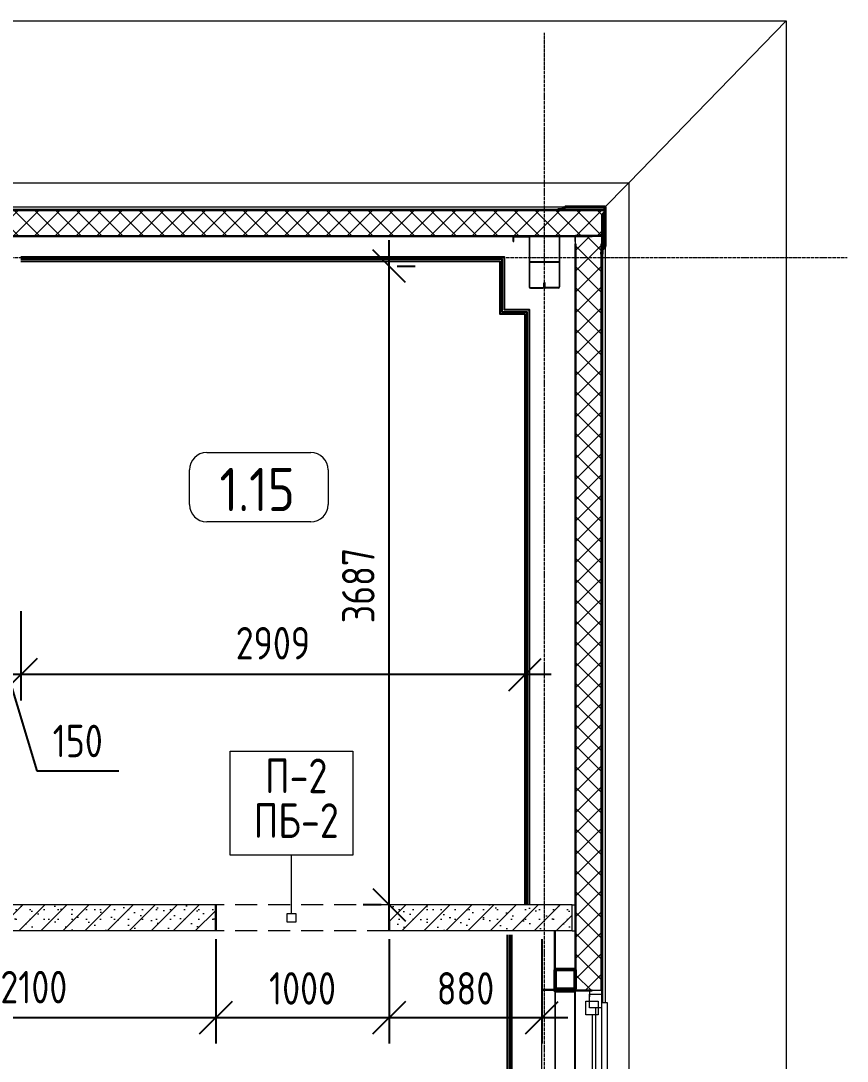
# Model space of a CAD drawing. Header units: millimetres. Extents: x -3689 to 3021565, y -698052 to -604547.
# Drawn here: x 2718077 to 2722843, y -640123 to -634118 of the extents above; entities that cross this region are included whole.
import ezdxf

# ---------------------------------------------------------------- set-up
doc = ezdxf.new("R2010")
doc.units = ezdxf.units.MM
doc.header["$PDMODE"] = 35
for name, pattern in [('_ШПТ__20_т__2_5__Линия сетки', [25, 20, -2.5, 0, -2.5]), ('CENTER', [50.8, 31.75, -6.35, 6.35, -6.35]), ('невидимаяX2', [19.05, 12.7, -6.35])]:
    doc.linetypes.add(name, pattern=pattern)
doc.layers.get('0').update_dxf_attribs({"lineweight": 0})
doc.layers.get('Defpoints').update_dxf_attribs({"color": 4})
for name, color, linetype in [('_1-1_ Внутренние стены', 7, 'Continuous'), ('_4-3_ маркировка на кладочных планах АР', 7, 'Continuous'), ('Новы ГКЛ', 211, 'Continuous'), ('фундаменты кж', 7, 'Continuous')]:
    doc.layers.add(name, color=color, linetype=linetype)
for name, color, linetype, lineweight in [('Внутренние кромки', 7, 'Continuous', 18), ('Марки помещений', 7, 'Continuous', 20), ('Обобщенные модели', 7, 'Continuous', 18), ('ОСИ', 251, 'CENTER', 18), ('Перекрытия', 7, 'Continuous', 18), ('Размерные', 45, 'Continuous', 15), ('Размеры', 82, 'Continuous', 9), ('Стены', 7, 'Continuous', 18), ('Стены разрез', 7, 'Continuous', 30), ('Стены штриховка', 7, 'Continuous', 30), ('Типовые аннотации', 7, 'Continuous', 18)]:
    doc.layers.add(name, color=color, linetype=linetype, lineweight=lineweight)
doc.layers.add('Вспомогательные', color=6, linetype='Continuous', plot=False)
for name, color, linetype, lineweight, true_color in [('Каркас несущий', 7, 'Continuous', 18, 0x800040), ('Каркас_Импост', 7, 'Continuous', 9, 0x804000), ('Несущие колонны', 7, 'Continuous', 18, 0x800040), ('Окна', 7, 'Continuous', 9, 0x0080c0), ('Отлив', 7, 'Continuous', 9, 0x008080), ('Скрытые грани', 7, 'Continuous', 18, 0x800040)]:
    doc.layers.add(name, color=color, linetype=linetype, lineweight=lineweight, true_color=true_color)
doc.styles.add('GOST Common_1', font='GOST_Common.ttf', dxfattribs={"width": 0.9, "height": 210})
doc.styles.add('ГОСТ 2.304', font='CS_Gost2304.shx')
doc.styles.add('стиль1', font='isocpeur.ttf')
doc.dimstyles.new('СПДС', dxfattribs={"dimscale": 100, "dimtxt": 2.5, "dimasz": 2.5, "dimexe": 2, "dimexo": 0.625, "dimgap": 1, "dimtad": 1, "dimdec": 0, "dimtxsty": 'ГОСТ 2.304', "dimblk": 'OBLIQUE', "dimblk1": 'OBLIQUE', "dimblk2": 'OBLIQUE', "dimcen": 2.5, "dimdle": 2, "dimadec": 0, "dimazin": 2, "dimtfac": 0.75, "dimtdec": 4, "dimtmove": 1, "dimatfit": 3, "dimfxl": 1, "dimtfill": 1, "dimtolj": 1, "dimarcsym": 1})

# ---------------------------------------------------------------- blocks, each defined once
blk = doc.blocks.new('102_Окно_1Створка_Ф_ГОСТ23166-99 - 1160х1750_1170_h-1445330-_О__L1_0_000_')
at = {"layer": 'Каркас_Импост', "color": 7, "lineweight": 18}
for p, q in [((-638.1, 475), (-638.1, 405)), ((-638.1, 475), (-603.1, 475)), ((-618.1, 475), (-538.1, 475)), ((-618.1, 405), (-618.1, 475)), ((-618.1, 475), (-538.1, 475)), ((-618.1, 405), (-618.1, 475)), ((-578.1, 385), (-578.1, 455)), ((-578.1, 455), (-498.1, 455)), ((-538.1, 475), (-538.1, 405)), ((-538.1, 475), (-538.1, 455)), ((-538.1, 440), (461.9, 440)), ((-498.1, 455), (-498.1, 385)), ((421.9, 455), (421.9, 385)), ((501.9, 455), (421.9, 455)), ((541.9, 475), (461.9, 475)), ((461.9, 475), (461.9, 405)), ((461.9, 475), (461.9, 455)), ((541.9, 475), (461.9, 475)), ((501.9, 385), (501.9, 455)), ((561.9, 475), (526.9, 475)), ((541.9, 405), (541.9, 475)), ((541.9, 405), (541.9, 475)), ((561.9, 475), (561.9, 405)), ((-638.1, 405), (-603.1, 405)), ((-538.1, 405), (-618.1, 405)), ((-578.1, 405), (-618.1, 405)), ((-498.1, 385), (-578.1, 385)), ((-498.1, 420), (421.9, 420)), ((421.9, 385), (501.9, 385)), ((461.9, 405), (541.9, 405)), ((541.9, 405), (501.9, 405)), ((561.9, 405), (526.9, 405))]:
    blk.add_line(p, q, dxfattribs=at)
at = {"layer": 'Отлив', "color": 7}
for p, q in [((491.9, 510), (-568.1, 510)), ((-568.1, 510), (-568.1, 475)), ((491.9, 475), (491.9, 510)), ((-568.1, 475), (491.9, 475))]:
    blk.add_line(p, q, dxfattribs=at)
blk = doc.blocks.new('243_КолоннаНесущая_Труба_ГОСТ 30245-2003 - 120x120x5-1170525-_О__L1_0_000_')
at = {"layer": 'Несущие колонны', "color": 7, "lineweight": 40}
for p, q in [((-60, 51), (-60, -51)), ((-55, -51), (-55, 51)), ((51, 60), (-51, 60)), ((-51, 55), (51, 55)), ((55, 51), (55, -51)), ((60, -51), (60, 51)), ((51, -55), (-51, -55)), ((-51, -60), (51, -60))]:
    blk.add_line(p, q, dxfattribs=at)
for centre, radius, start, end in [((-51, 51), 9, 90, 180), ((-51, 51), 4, 90, 180), ((51, 51), 9, 0, 90), ((51, 51), 4, 0, 90), ((-51, -51), 9, 180, 270), ((-51, -51), 4, 180, 270), ((51, -51), 9, 270, 360), ((51, -51), 4, 270, 0)]:
    blk.add_arc(centre, radius, start, end, dxfattribs=at)
blk = doc.blocks.new('253_Балка_Труба_ГОСТ 30245-2003 - 120x120x5-1324223-_О__L1_0_000_')
at = {"layer": 'Каркас несущий', "color": 7}
for p, q in [((592.3, 60), (-592.3, 60)), ((-592.3, 51), (-592.3, 60)), ((-592.3, -51), (-592.3, 51)), ((592.3, 60), (592.3, 51)), ((592.3, 51), (592.3, -51)), ((-592.3, -60), (-592.3, -51)), ((-592.3, -60), (592.3, -60)), ((592.3, -51), (592.3, -60))]:
    blk.add_line(p, q, dxfattribs=at)
at = {"layer": 'Скрытые грани', "color": 7}
for p, q in [((-592.3, 55), (592.3, 55)), ((-592.3, -55), (592.3, -55))]:
    blk.add_line(p, q, dxfattribs=at)
blk = doc.blocks.new('190_ФЭ_Стена_Стык угловой внешний фигурный - ФЭ-У1_230х230-1304173-_О__L1_0_000_')
at = {"layer": 'Обобщенные модели', "lineweight": 9}
h = blk.add_hatch(dxfattribs=at)
h.set_pattern_fill('FP_4', color=256, style=0, pattern_type=2)
h.set_pattern_definition([(45, (0, 0), (-106.066, 106.066), [])])
h.paths.add_polyline_path([(45278, 12022), (45278, 12048), (45295, 12065), (45295, 12295), (45065, 12295), (45048, 12278), (45048.4, 12277), (45065.4, 12294), (45294, 12294), (45294, 12065.4), (45277, 12048.4), (45277, 12023)], flags=0)
h.paths.add_polyline_path([(45275, 12022), (45276, 12023), (45275, 12032)], flags=0)
at = {"layer": 'Обобщенные модели', "lineweight": 40}
for p, q in [((45048, 12278), (45022, 12278)), ((45022, 12278), (45022, 12275)), ((45022, 12275), (45032, 12275)), ((45023, 12276), (45023, 12277)), ((45023, 12277), (45048.4, 12277)), ((45032, 12276), (45023, 12276)), ((45032, 12275), (45032, 12276)), ((45065, 12295), (45048, 12278)), ((45048.4, 12277), (45065.4, 12294)), ((45295, 12295), (45065, 12295)), ((45065.4, 12294), (45294, 12294)), ((45294, 12294), (45294, 12065.4)), ((45295, 12065), (45295, 12295)), ((45276, 12032), (45275, 12032)), ((45275, 12032), (45275, 12022)), ((45275, 12022), (45278, 12022)), ((45276, 12023), (45276, 12032)), ((45277, 12023), (45276, 12023)), ((45294, 12065.4), (45277, 12048.4)), ((45277, 12048.4), (45277, 12023)), ((45278, 12048), (45295, 12065)), ((45278, 12022), (45278, 12048))]:
    blk.add_line(p, q, dxfattribs=at)
blk = doc.blocks.new('050_Марка_Помещение_ОдноЗначение - Номер в прямоугольнике-676399-_О__L1_0_000_')
at = {"layer": 'Типовые аннотации', "lineweight": 9}
for p, q in [((-3, 2), (3, 2)), ((-4, -1), (-4, 1)), ((4, 1), (4, -1)), ((3, -2), (-3, -2))]:
    blk.add_line(p, q, dxfattribs=at)
for centre, start, end in [((-3, 1), 90, 180), ((3, 1), 360, 90), ((-3, -1), 180, 270), ((3, -1), 270, 0)]:
    blk.add_arc(centre, 1, start, end, dxfattribs=at)
blk = doc.blocks.new('к3')
at = {"color": 0, "linetype": 'ByBlock', "lineweight": -2, "ltscale": 200}
for p, q in [((4147417.8, 542805.7), (4147417.8, 542828.2)), ((4147417.8, 542805.7), (4147420.8, 542805.7)), ((4147420.8, 542805.7), (4147420.8, 542828.2)), ((4147425.8, 542836.2), (4147504.8, 542836.2)), ((4147425.8, 542833.2), (4147504.8, 542833.2)), ((4147509.8, 542828.2), (4147509.8, 542544.2)), ((4147512.8, 542828.2), (4147512.8, 542544.2)), ((4147682.8, 542828.2), (4147682.8, 542544.2)), ((4147685.8, 542828.2), (4147685.8, 542544.2)), ((4147769.8, 542836.2), (4147690.8, 542836.2)), ((4147769.8, 542833.2), (4147690.8, 542833.2)), ((4147774.8, 542805.7), (4147774.8, 542828.2)), ((4147777.8, 542805.7), (4147774.8, 542805.7)), ((4147777.8, 542805.7), (4147777.8, 542828.2)), ((4147593.8, 542544.2), (4147593.8, 542566.7)), ((4147593.8, 542566.7), (4147596.8, 542566.7)), ((4147596.8, 542544.2), (4147596.8, 542566.7)), ((4147598.8, 542544.2), (4147598.8, 542566.7)), ((4147601.8, 542566.7), (4147598.8, 542566.7)), ((4147601.8, 542544.2), (4147601.8, 542566.7)), ((4147517.8, 542539.2), (4147588.8, 542539.2)), ((4147517.8, 542536.2), (4147588.8, 542536.2)), ((4147677.8, 542539.2), (4147606.8, 542539.2)), ((4147677.8, 542536.2), (4147606.8, 542536.2))]:
    blk.add_line(p, q, dxfattribs=at)
for centre, radius, start, end in [((4147425.8, 542828.2), 8, 90, 180), ((4147425.8, 542828.2), 5, 90, 180), ((4147504.8, 542828.2), 8, 0, 90), ((4147504.8, 542828.2), 5, 0, 90), ((4147690.8, 542828.2), 8, 90, 180), ((4147690.8, 542828.2), 5, 90, 180), ((4147769.8, 542828.2), 8, 0, 90), ((4147769.8, 542828.2), 5, 0, 90), ((4147517.8, 542544.2), 8, 180, 270), ((4147517.8, 542544.2), 5, 180, 270), ((4147588.8, 542544.2), 8, 270, 0), ((4147588.8, 542544.2), 5, 270, 0), ((4147606.8, 542544.2), 8, 180, 270), ((4147606.8, 542544.2), 5, 180, 270), ((4147677.8, 542544.2), 5, 270, 0), ((4147677.8, 542544.2), 8, 270, 0)]:
    blk.add_arc(centre, radius, start, end, dxfattribs=at)
at = {"layer": 'Вспомогательные', "color": 0, "ltscale": 10}
for p, q in [((4147690.3, 542836.2), (4147505.3, 542836.2)), ((4147682.8, 542686.2), (4147512.8, 542686.2))]:
    blk.add_line(p, q, dxfattribs=at)
blk = doc.blocks.new('_Oblique')
at = {"color": 0, "linetype": 'ByBlock', "lineweight": -2}
blk.add_line((-0.5, -0.5), (0.5, 0.5), dxfattribs=at)
blk = doc.blocks.new('*D393')
at = {"layer": 'Defpoints', "color": 0, "ltscale": 75, "transparency": 16777216}
for p in [(2718076.8, -637477.7), (2720985.4, -637477.7), (2718076.8, -637891.6)]:
    blk.add_point(p, dxfattribs=at)
at = {"layer": 'Размеры', "color": 0, "lineweight": -2, "ltscale": 75, "transparency": 16777216}
for p, q in [((2718076.8, -637524.6), (2718076.8, -638041.6)), ((2720985.4, -637524.6), (2720985.4, -638041.6)), ((2721135.4, -637891.6), (2717926.8, -637891.6))]:
    blk.add_line(p, q, dxfattribs=at)
at = {"layer": 'Размеры', "color": 0, "lineweight": -2, "ltscale": 75, "transparency": 16777216, "xscale": 187.5, "yscale": 187.5, "zscale": 187.5, "rotation": 180}
blk.add_blockref('_Oblique', (2718076.8, -637891.6), dxfattribs=at)
at = {"layer": 'Размеры', "color": 0, "lineweight": -2, "ltscale": 75, "transparency": 16777216, "xscale": 187.5, "yscale": 187.5, "zscale": 187.5}
blk.add_blockref('_Oblique', (2720985.4, -637891.6), dxfattribs=at)
at = {"layer": 'Размеры', "color": 0, "ltscale": 75, "transparency": 16777216, "insert": (2719531.1, -637710.2), "char_height": 187.5, "attachment_point": 5, "style": 'ГОСТ 2.304', "bg_fill": 3, "box_fill_scale": 1.1, "bg_fill_color": 256, "bg_fill_true_color": 13158600, "bg_fill_transparency": 0}
blk.add_mtext('\\A1;2909', dxfattribs=at)
blk = doc.blocks.new('*D394')
at = {"layer": 'Defpoints', "color": 0, "ltscale": 75, "transparency": 16777216}
for p in [(2717926.8, -637477.7), (2718076.8, -637477.7), (2717926.8, -637891.6)]:
    blk.add_point(p, dxfattribs=at)
at = {"layer": 'Размеры', "color": 0, "lineweight": -2, "ltscale": 75, "transparency": 16777216}
for p, q in [((2717926.8, -637524.6), (2717926.8, -638041.6)), ((2718076.8, -637524.6), (2718076.8, -638041.6)), ((2718226.8, -637891.6), (2717776.8, -637891.6)), ((2718001.8, -637891.6), (2718168.4, -638447)), ((2718168.4, -638447), (2718641.8, -638447))]:
    blk.add_line(p, q, dxfattribs=at)
at = {"layer": 'Размеры', "color": 0, "lineweight": -2, "ltscale": 75, "transparency": 16777216, "xscale": 187.5, "yscale": 187.5, "zscale": 187.5, "rotation": 180}
blk.add_blockref('_Oblique', (2717926.8, -637891.6), dxfattribs=at)
at = {"layer": 'Размеры', "color": 0, "lineweight": -2, "ltscale": 75, "transparency": 16777216, "xscale": 187.5, "yscale": 187.5, "zscale": 187.5}
blk.add_blockref('_Oblique', (2718076.8, -637891.6), dxfattribs=at)
at = {"layer": 'Размеры', "color": 0, "ltscale": 75, "transparency": 16777216, "insert": (2718405.1, -638274.4), "char_height": 187.5, "attachment_point": 5, "style": 'ГОСТ 2.304', "bg_fill": 3, "box_fill_scale": 1.1, "bg_fill_color": 256, "bg_fill_true_color": 13158600, "bg_fill_transparency": 0}
blk.add_mtext('\\A1;150', dxfattribs=at)
blk = doc.blocks.new('*D424')
at = {"layer": 'Defpoints', "color": 0, "ltscale": 75, "transparency": 16777216}
for p in [(2717101.8, -639370.6), (2719201.8, -639370.6), (2719201.8, -639871.2)]:
    blk.add_point(p, dxfattribs=at)
at = {"layer": 'Размеры', "color": 0, "lineweight": -2, "ltscale": 75, "transparency": 16777216}
for p, q in [((2717101.8, -639417.4), (2717101.8, -640021.2)), ((2719201.8, -639417.4), (2719201.8, -640021.2)), ((2716951.8, -639871.2), (2719351.8, -639871.2))]:
    blk.add_line(p, q, dxfattribs=at)
at = {"layer": 'Размеры', "color": 0, "lineweight": -2, "ltscale": 75, "transparency": 16777216, "xscale": 187.5, "yscale": 187.5, "zscale": 187.5, "rotation": 180}
blk.add_blockref('_Oblique', (2717101.8, -639871.2), dxfattribs=at)
at = {"layer": 'Размеры', "color": 0, "lineweight": -2, "ltscale": 75, "transparency": 16777216, "xscale": 187.5, "yscale": 187.5, "zscale": 187.5}
blk.add_blockref('_Oblique', (2719201.8, -639871.2), dxfattribs=at)
at = {"layer": 'Размеры', "color": 0, "ltscale": 75, "transparency": 16777216, "insert": (2718151.8, -639695.2), "char_height": 187.5, "attachment_point": 5, "style": 'ГОСТ 2.304', "bg_fill": 3, "box_fill_scale": 1.1, "bg_fill_color": 256, "bg_fill_true_color": 13158600, "bg_fill_transparency": 0}
blk.add_mtext('\\A1;2100', dxfattribs=at)
blk = doc.blocks.new('*D425')
at = {"layer": 'Defpoints', "color": 0, "ltscale": 75, "transparency": 16777216}
for p in [(2719201.8, -639370.6), (2720201.8, -639370.6), (2720201.8, -639871.2)]:
    blk.add_point(p, dxfattribs=at)
at = {"layer": 'Размеры', "color": 0, "lineweight": -2, "ltscale": 75, "transparency": 16777216}
for p, q in [((2719201.8, -639417.4), (2719201.8, -640021.2)), ((2720201.8, -639417.4), (2720201.8, -640021.2)), ((2719051.8, -639871.2), (2720351.8, -639871.2))]:
    blk.add_line(p, q, dxfattribs=at)
at = {"layer": 'Размеры', "color": 0, "lineweight": -2, "ltscale": 75, "transparency": 16777216, "xscale": 187.5, "yscale": 187.5, "zscale": 187.5, "rotation": 180}
blk.add_blockref('_Oblique', (2719201.8, -639871.2), dxfattribs=at)
at = {"layer": 'Размеры', "color": 0, "lineweight": -2, "ltscale": 75, "transparency": 16777216, "xscale": 187.5, "yscale": 187.5, "zscale": 187.5}
blk.add_blockref('_Oblique', (2720201.8, -639871.2), dxfattribs=at)
at = {"layer": 'Размеры', "color": 0, "ltscale": 75, "transparency": 16777216, "insert": (2719701.8, -639702.5), "char_height": 187.5, "attachment_point": 5, "style": 'ГОСТ 2.304', "bg_fill": 3, "box_fill_scale": 1.1, "bg_fill_color": 256, "bg_fill_true_color": 13158600, "bg_fill_transparency": 0}
blk.add_mtext('\\A1;1000', dxfattribs=at)
blk = doc.blocks.new('*D426')
at = {"layer": 'Defpoints', "color": 0, "ltscale": 75, "transparency": 16777216}
for p in [(2720201.8, -639370.6), (2721081.8, -639370.6), (2721081.8, -639871.2)]:
    blk.add_point(p, dxfattribs=at)
at = {"layer": 'Размеры', "color": 0, "lineweight": -2, "ltscale": 75, "transparency": 16777216}
for p, q in [((2720201.8, -639417.4), (2720201.8, -640021.2)), ((2721081.8, -639417.4), (2721081.8, -640021.2)), ((2720051.8, -639871.2), (2721231.8, -639871.2))]:
    blk.add_line(p, q, dxfattribs=at)
at = {"layer": 'Размеры', "color": 0, "lineweight": -2, "ltscale": 75, "transparency": 16777216, "xscale": 187.5, "yscale": 187.5, "zscale": 187.5, "rotation": 180}
blk.add_blockref('_Oblique', (2720201.8, -639871.2), dxfattribs=at)
at = {"layer": 'Размеры', "color": 0, "lineweight": -2, "ltscale": 75, "transparency": 16777216, "xscale": 187.5, "yscale": 187.5, "zscale": 187.5}
blk.add_blockref('_Oblique', (2721081.8, -639871.2), dxfattribs=at)
at = {"layer": 'Размеры', "color": 0, "ltscale": 75, "transparency": 16777216, "insert": (2720641.8, -639702.5), "char_height": 187.5, "attachment_point": 5, "style": 'ГОСТ 2.304', "bg_fill": 3, "box_fill_scale": 1.1, "bg_fill_color": 256, "bg_fill_true_color": 13158600, "bg_fill_transparency": 0}
blk.add_mtext('\\A1;880', dxfattribs=at)
blk = doc.blocks.new('*D509')
at = {"color": 0, "lineweight": -2, "ltscale": 75, "transparency": 16777216}
for p, q in [((2720201.8, -639370.6), (2720201.8, -635383.6)), ((2720248.6, -635533.6), (2720351.8, -635533.6)), ((2720154.9, -639220.6), (2720051.8, -639220.6))]:
    blk.add_line(p, q, dxfattribs=at)
at = {"layer": 'Defpoints', "color": 0, "ltscale": 75, "transparency": 16777216}
for p in [(2720201.8, -635533.6), (2720201.8, -635533.6), (2720201.8, -639220.6)]:
    blk.add_point(p, dxfattribs=at)
at = {"color": 0, "lineweight": -2, "ltscale": 75, "transparency": 16777216, "xscale": 187.5, "yscale": 187.5, "zscale": 187.5}
for p, rotation in [((2720201.8, -635533.6), 90), ((2720201.8, -639220.6), 270)]:
    blk.add_blockref('_Oblique', p, dxfattribs=dict(at, rotation=rotation))
at = {"color": 0, "ltscale": 75, "transparency": 16777216, "insert": (2720023.7, -637377.1), "char_height": 187.5, "attachment_point": 5, "rotation": 90, "style": 'ГОСТ 2.304', "bg_fill": 3, "box_fill_scale": 1.1, "bg_fill_color": 256, "bg_fill_true_color": 13158600, "bg_fill_transparency": 0}
blk.add_mtext('\\A1;3687', dxfattribs=at)

msp = doc.modelspace()

# ---------------------------------------------------------------- hatches: boundary and pattern name
at = {"layer": 'Стены штриховка', "lineweight": 9}
h = msp.add_hatch(dxfattribs=at)
h.set_pattern_fill('FP_5', color=256, style=0, pattern_type=2)
h.set_pattern_definition([(45, (2676096.765, -647485.56), (-60.10408, 60.10408), []), (135, (2676096.765, -647485.56), (-60.10408, -60.10408), [])])
h.paths.add_polyline_path([(2721426.8361, -635358.5597), (2721426.8361, -635212.5597), (2715106.7647, -635212.5597), (2715106.7647, -635358.5597), (2721354.5972, -635358.5597)])
h = msp.add_hatch(dxfattribs=at)
h.set_pattern_fill('FP_4', color=256, style=0, pattern_type=2)
h.set_pattern_definition([(45, (2676096.76, -647485.56), (-106.066, 106.066), [])])
h.paths.add_polyline_path([(2721371.7647, -635360.5597), (2721371.7647, -635358.5597), (2715106.7647, -635358.5597), (2715106.7647, -635360.5597), (2721354.5972, -635360.5597)], flags=0)
h = msp.add_hatch(dxfattribs=at)
h.set_pattern_fill('FP_5', color=256, style=0, pattern_type=2)
h.set_pattern_definition([(45, (2676151.765, -647510.56), (-60.10408, 60.10408), []), (135, (2676151.765, -647510.56), (-60.10408, -60.10408), [])])
h.paths.add_polyline_path([(2721424.7647, -641500.5597), (2721424.7647, -640915.5597), (2721278.7647, -640915.5597), (2721278.7647, -641500.5597), (2721409.5972, -641500.5597)])
h.paths.add_polyline_path([(2721278.7647, -639715.5597), (2721424.7647, -639715.5597), (2721424.7647, -635358.5597), (2721278.7647, -635358.5597), (2721278.7647, -639398.3067)])
h = msp.add_hatch(dxfattribs=at)
h.set_pattern_fill('FP_4', color=256, style=0, pattern_type=2)
h.set_pattern_definition([(45, (2676151.76, -647510.56), (-106.066, 106.066), [])])
h.paths.add_polyline_path([(2721278.7647, -641500.5597), (2721278.7647, -640915.5597), (2721276.7647, -640915.5597), (2721276.7647, -641500.5597)], flags=0)
h.paths.add_polyline_path([(2721278.7647, -639715.5597), (2721278.7647, -635405.5597), (2721276.7647, -635405.5597), (2721276.7647, -639715.5597)], flags=0)

# ---------------------------------------------------------------- linework, layer by layer
for p, q in [((2721181.7647, -635510.5597), (2721096.7647, -635510.5597)), ((2720201.7647, -639220.5597), (2720201.7647, -639370.5597))]:
    msp.add_line(p, q)
at = {"layer": '_4-3_ маркировка на кладочных планах АР', "color": 94, "linetype": 'Continuous', "lineweight": 0}
for p, q in [((2719283.529, -638333.7647), (2719992.8885, -638333.7647)), ((2719283.529, -638933.7647), (2719283.529, -638333.7647)), ((2719992.8885, -638333.7647), (2719992.8885, -638933.7647)), ((2719992.8885, -638933.7647), (2719283.529, -638933.7647)), ((2719638.2088, -639270.5597), (2719638.2088, -638933.7647)), ((2719613.2088, -639270.5597), (2719663.2088, -639270.5597)), ((2719613.2088, -639320.5597), (2719613.2088, -639270.5597)), ((2719663.2088, -639270.5597), (2719663.2088, -639320.5597)), ((2719663.2088, -639320.5597), (2719613.2088, -639320.5597))]:
    msp.add_line(p, q, dxfattribs=at)
at = {"layer": 'Внутренние кромки'}
msp.add_line((2722491.7647, -634117.5597), (2721584.9069, -635052.4176), dxfattribs=at)
at = {"layer": 'Обобщенные модели'}
for p, q in [((2710801.7647, -635052.4176), (2721584.9069, -635052.4176)), ((2721446.7647, -635190.5597), (2721566.7647, -635070.5597)), ((2721566.7647, -635070.5597), (2721584.9069, -635052.4176)), ((2721584.9069, -635052.4176), (2721584.9069, -642635.5597)), ((2715151.7397, -635190.62), (2721216.7647, -635190.5597)), ((2715165.9814, -635205.0024), (2721147.5481, -635205.0024)), ((2715194.4242, -635207.9002), (2721119.1052, -635207.9002)), ((2715194.6934, -635210.4884), (2721118.8361, -635210.4884)), ((2721119.1052, -635207.9002), (2721445.7647, -635207.9002)), ((2721128.7647, -635210.4884), (2721445.7647, -635210.4884)), ((2721148.7362, -635205.0024), (2721446.7647, -635205.0024)), ((2721432.322, -635230.0024), (2721445.7647, -635216.5597)), ((2721426.8361, -635235.4884), (2721429.4242, -635232.9002)), ((2721426.8361, -635235.4884), (2721426.8361, -635478.5597)), ((2721429.4242, -635232.9002), (2721432.322, -635230.0024)), ((2721429.4242, -635232.9002), (2721429.4242, -635461.486)), ((2721432.322, -635230.0024), (2721432.322, -635458.5882)), ((2721432.322, -635459.7764), (2721432.322, -639785.5597)), ((2721446.7044, -635420.62), (2721446.7044, -639785.5597)), ((2721426.8361, -635488.4884), (2721426.8361, -639785.5597)), ((2721429.4242, -635488.2192), (2721429.4242, -639785.5597))]:
    msp.add_line(p, q, dxfattribs=at)
at = {"layer": 'ОСИ', "linetype": '_ШПТ__20_т__2_5__Линия сетки'}
for p, q in [((2721096.7647, -651518.5254), (2721096.7647, -634187.5211)), ((2671454.2388, -635483.2238), (2722843.4447, -635483.2238))]:
    msp.add_line(p, q, dxfattribs=at)
at = {"layer": 'Перекрытия'}
for p, q in [((2711366.7647, -634117.5597), (2722491.7647, -634117.5597)), ((2722491.7647, -634117.5597), (2722491.7647, -642015.5597)), ((2721256.7647, -639220.5597), (2721276.7647, -639220.5597)), ((2721256.7647, -639370.5597), (2721276.7647, -639370.5597))]:
    msp.add_line(p, q, dxfattribs=at)
at = {"layer": 'Стены'}
for p, q in [((2721276.7647, -635405.5597), (2721276.7647, -635385.5597)), ((2721426.7647, -635385.5597), (2721426.7647, -635405.5597)), ((2721256.7647, -639370.5597), (2721256.7647, -639220.5597)), ((2721081.7647, -640920.5597), (2721081.7647, -639710.5597)), ((2721276.7647, -640915.5597), (2721276.7647, -639715.5597))]:
    msp.add_line(p, q, dxfattribs=at)
at = {"layer": 'Стены', "lineweight": 18}
for p, q in [((2719201.7647, -639220.5597), (2717101.7647, -639220.5597)), ((2721256.7647, -639220.5597), (2720201.7647, -639220.5597)), ((2718201.7647, -639370.5597), (2717101.7647, -639370.5597)), ((2719201.7647, -639370.5597), (2718201.7647, -639370.5597)), ((2721256.7647, -639370.5597), (2720201.7647, -639370.5597))]:
    msp.add_line(p, q, dxfattribs=at)
at = {"layer": 'Стены', "linetype": 'невидимаяX2', "ltscale": 10}
for p, q in [((2720201.7647, -639220.5597), (2719201.7647, -639220.5597)), ((2720201.7647, -639370.5597), (2719201.7647, -639370.5597))]:
    msp.add_line(p, q, dxfattribs=at)
at = {"layer": 'Стены разрез'}
for p, q in [((2721445.7647, -635210.5597), (2715106.7647, -635210.5597)), ((2715106.7647, -635360.5597), (2721371.7647, -635360.5597)), ((2721426.7647, -635358.5597), (2721276.7647, -635358.5597)), ((2721276.7647, -635405.5597), (2721276.7647, -639599.5597)), ((2721426.7647, -639715.5597), (2721426.7647, -635405.5597)), ((2719201.7647, -639370.5597), (2719201.7647, -639220.5597)), ((2720201.7647, -639315.5597), (2720201.7647, -639370.5597)), ((2721156.7647, -639599.5597), (2721156.7647, -639370.5597)), ((2721081.7647, -639710.5597), (2721156.7647, -639710.5597)), ((2721276.7647, -639701.5597), (2721276.7647, -639715.5597)), ((2721276.7647, -639715.5597), (2721371.7647, -639715.5597))]:
    msp.add_line(p, q, dxfattribs=at)
at = {"layer": 'Стены штриховка', "lineweight": 9}
for p, q in [((2721403.4699, -635212.5597), (2715106.7647, -635212.5597)), ((2721371.7647, -635358.5597), (2715106.7647, -635358.5597)), ((2721278.7647, -639715.5597), (2721278.7647, -635405.5597)), ((2721424.7647, -639715.5597), (2721424.7647, -635405.5597))]:
    msp.add_line(p, q, dxfattribs=at)
at = {"layer": 'фундаменты кж'}
msp.add_line((2721156.7647, -639723.2597), (2721156.7647, -639701.5597), dxfattribs=at)

# ---------------------------------------------------------------- block references
at = {"layer": 'Каркас несущий', "color": 7, "rotation": 90}
msp.add_blockref('253_Балка_Труба_ГОСТ 30245-2003 - 120x120x5-1324223-_О__L1_0_000_', (2721216.7647, -640315.5597), dxfattribs=at)
at = {"layer": 'Марки помещений', "xscale": 99.99999999999993, "yscale": 99.99999999999993, "zscale": 99.99999999999993}
msp.add_blockref('050_Марка_Помещение_ОдноЗначение - Номер в прямоугольнике-676399-_О__L1_0_000_', (2719449.2408, -636809.9186), dxfattribs=at)
at = {"layer": 'Несущие колонны', "color": 7}
msp.add_blockref('243_КолоннаНесущая_Труба_ГОСТ 30245-2003 - 120x120x5-1170525-_О__L1_0_000_', (2721216.7647, -639650.5597), dxfattribs=at)
at = {"layer": 'Обобщенные модели'}
msp.add_blockref('190_ФЭ_Стена_Стык угловой внешний фигурный - ФЭ-У1_230х230-1304173-_О__L1_0_000_', (2676151.7647, -647485.5597), dxfattribs=at)
at = {"layer": 'Окна', "color": 7, "rotation": 269.9999999999999}
msp.add_blockref('102_Окно_1Створка_Ф_ГОСТ23166-99 - 1160х1750_1170_h-1445330-_О__L1_0_000_', (2720951.7647, -640353.6597), dxfattribs=at)
at = {"layer": 'Размерные', "color": 0}
msp.add_blockref('к3', (-1426501.0139, -1178196.7891), dxfattribs=at)

# ---------------------------------------------------------------- texts
at = {"layer": '_4-3_ маркировка на кладочных планах АР', "lineweight": 5, "char_height": 200, "attachment_point": 2, "style": 'стиль1'}
for s, insert in [('\\A1;\\pxqc,t0,20;{\\W0.8;П-2 \\H0.66x;\\S^  ;\\S^  ;}', (2719783.529, -638375.6947)), ('\\A1;\\pxqc,t0,20;{\\W0.8;ПБ-2 \\H0.66x;\\S^  ;\\S^  ;}', (2719783.529, -638633.7647))]:
    msp.add_mtext(s, dxfattribs=dict(at, insert=insert))
at = {"layer": 'Марки помещений', "lineweight": 9, "insert": (2719223.1927, -636697.8062), "char_height": 250, "width": 548.35425, "attachment_point": 1, "style": 'GOST Common_1'}
msp.add_mtext('1.15', dxfattribs=at)

# ---------------------------------------------------------------- next in the draw order: dimensions: what is measured, and where the dimension line sits
at = {"layer": 'Размеры', "ltscale": 75}
for base, p1, p2, picture, middle in [((2718076.7647, -637891.592), (2720985.3749, -637477.7327), (2718076.7647, -637477.7327), '*D393', (2719531.0698, -637710.1544)), ((2719201.7647, -639871.2336), (2717101.7647, -639370.5597), (2719201.7647, -639370.5597), '*D424', (2718151.7647, -639695.2217))]:
    dim = msp.add_linear_dim(base=base, p1=p1, p2=p2, dimstyle='СПДС', override={"dimscale": 75}, dxfattribs=at)
    dim.commit()
    dim.dimension.update_dxf_attribs({"geometry": picture, "text_midpoint": middle})

# ---------------------------------------------------------------- next in the draw order: dimensions: what is measured, and where the dimension line sits
for base, p1, p2, picture, middle in [((2717926.7647, -637891.592), (2718076.7647, -637477.7327), (2717926.7647, -637477.7327), '*D394', (2718243.3846, -638274.3585)), ((2720201.7647, -639871.2336), (2719201.7647, -639370.5597), (2720201.7647, -639370.5597), '*D425', (2719701.7647, -639702.4836))]:
    dim = msp.add_linear_dim(base=base, p1=p1, p2=p2, dimstyle='СПДС', override={"dimscale": 75}, dxfattribs=at)
    dim.commit()
    dim.dimension.update_dxf_attribs({"geometry": picture, "text_midpoint": middle})

# ---------------------------------------------------------------- next in the draw order: hatches: boundary and pattern name
at = {"layer": '_1-1_ Внутренние стены', "linetype": 'Continuous', "lineweight": 0, "true_color": 0x000000}
h = msp.add_hatch(dxfattribs=at)
h.set_pattern_fill('ГАЗОБЕТОН_0004', color=18, style=0, pattern_type=2)
h.set_pattern_definition([(45, (2760233.48, -649895.73), (-63.63961, 63.63961), []), (90, (2760169.84, -649832.09), (-81, 0), [0, -54, 0, -81]), (155, (2760233.48, -649768.45), (34.23208, 73.41093), [0, -39.6, 0, -68.4])])
h.paths.add_polyline_path([(2717101.7647, -639220.5597), (2717101.7647, -639370.5597), (2719201.7647, -639370.5597), (2719201.7647, -639220.5597)])

# ---------------------------------------------------------------- next in the draw order: linework, layer by layer
at = {"layer": 'Новы ГКЛ'}
for points in [[(2721010.3749, -639220.5597), (2721010.3749, -635786.2381), (2720866.3749, -635786.2381), (2720866.3749, -635481.2381), (2718076.9354, -635481.2381)], [(2720997.8749, -639220.5597), (2720997.8749, -635798.7381), (2720853.8749, -635798.7381), (2720853.8749, -635493.7381), (2718076.9354, -635493.7381)], [(2720985.3749, -639220.5597), (2720985.3749, -635811.2381), (2720841.3749, -635811.2381), (2720841.3749, -635506.2381), (2718076.9354, -635506.2381)]]:
    msp.add_lwpolyline(points, dxfattribs=at)

# ---------------------------------------------------------------- next in the draw order: dimensions: what is measured, and where the dimension line sits
at = {"layer": 'Размеры', "ltscale": 75}
dim = msp.add_linear_dim(base=(2721081.7647, -639871.2336), p1=(2720201.7647, -639370.5597), p2=(2721081.7647, -639370.5597), dimstyle='СПДС', override={"dimscale": 75}, dxfattribs=at)
dim.commit()
dim.dimension.update_dxf_attribs({"geometry": '*D426', "text_midpoint": (2720641.7647, -639702.4836)})

# ---------------------------------------------------------------- next in the draw order: hatches: boundary and pattern name
at = {"layer": '_1-1_ Внутренние стены', "linetype": 'Continuous', "lineweight": 0, "true_color": 0x000000}
h = msp.add_hatch(dxfattribs=at)
h.set_pattern_fill('ГАЗОБЕТОН_0004', color=18, style=0, pattern_type=2)
h.set_pattern_definition([(45, (2763333.48, -649895.73), (-63.63961, 63.63961), []), (90, (2763269.84, -649832.09), (-81, 0), [0, -54, 0, -81]), (155, (2763333.48, -649768.45), (34.23208, 73.41093), [0, -39.6, 0, -68.4])])
h.paths.add_polyline_path([(2720201.7647, -639220.5597), (2720201.7647, -639370.5597), (2721256.7647, -639370.5597), (2721256.7647, -639220.5597)])

# ---------------------------------------------------------------- next in the draw order: linework, layer by layer
at = {"layer": 'Новы ГКЛ'}
for p, q in [((2720882.7053, -639393.1735), (2720882.7053, -641235.5597)), ((2720895.2053, -639393.1735), (2720895.2053, -641235.5597)), ((2720907.7053, -639393.1735), (2720907.7053, -641235.5597))]:
    msp.add_line(p, q, dxfattribs=at)

# ---------------------------------------------------------------- next in the draw order: dimensions: what is measured, and where the dimension line sits
at = {"ltscale": 75}
dim = msp.add_linear_dim(base=(2720201.7647, -635533.574), p1=(2720201.7647, -639220.5597), p2=(2720201.7647, -635533.574), angle=90, dimstyle='СПДС', override={"dimscale": 75}, dxfattribs=at)
dim.commit()
dim.dimension.update_dxf_attribs({"geometry": '*D509', "text_midpoint": (2720023.7058, -637377.0669)})

doc.saveas('drawing.dxf')
